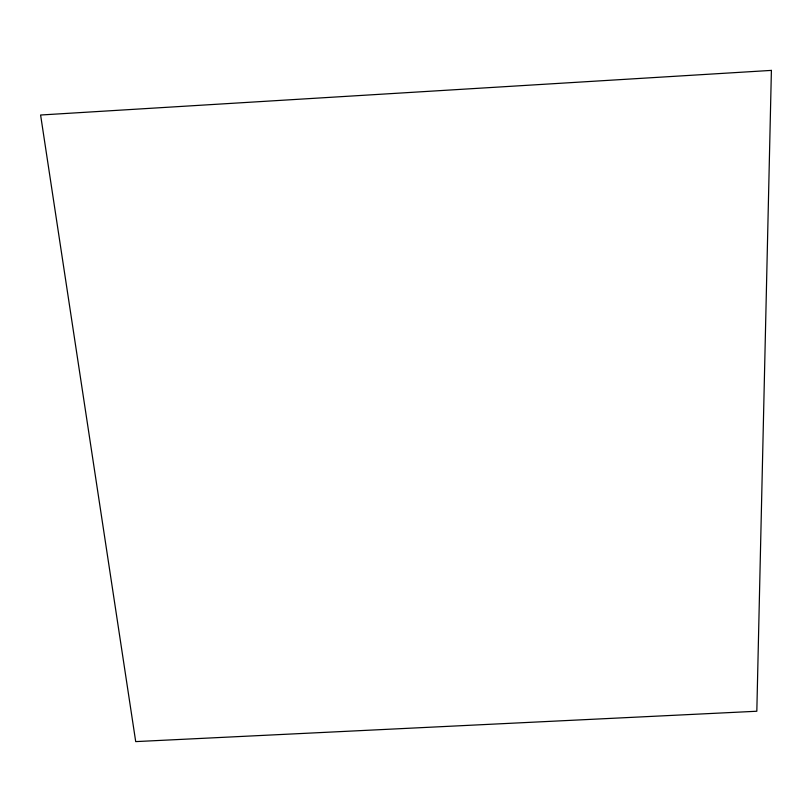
<?xml version="1.0" encoding="UTF-8"?>
<svg xmlns="http://www.w3.org/2000/svg" width="812" height="812" viewBox="0 0 812 812"><rect width="100%" height="100%" fill="white"/><g stroke="black" fill="none" stroke-linecap="round" stroke-linejoin="round"><path stroke-width="1.22" d="M771.4 70.39L756.825 711.241L135.705 741.61L40.6 115.01L771.4 70.39"/></g></svg>
